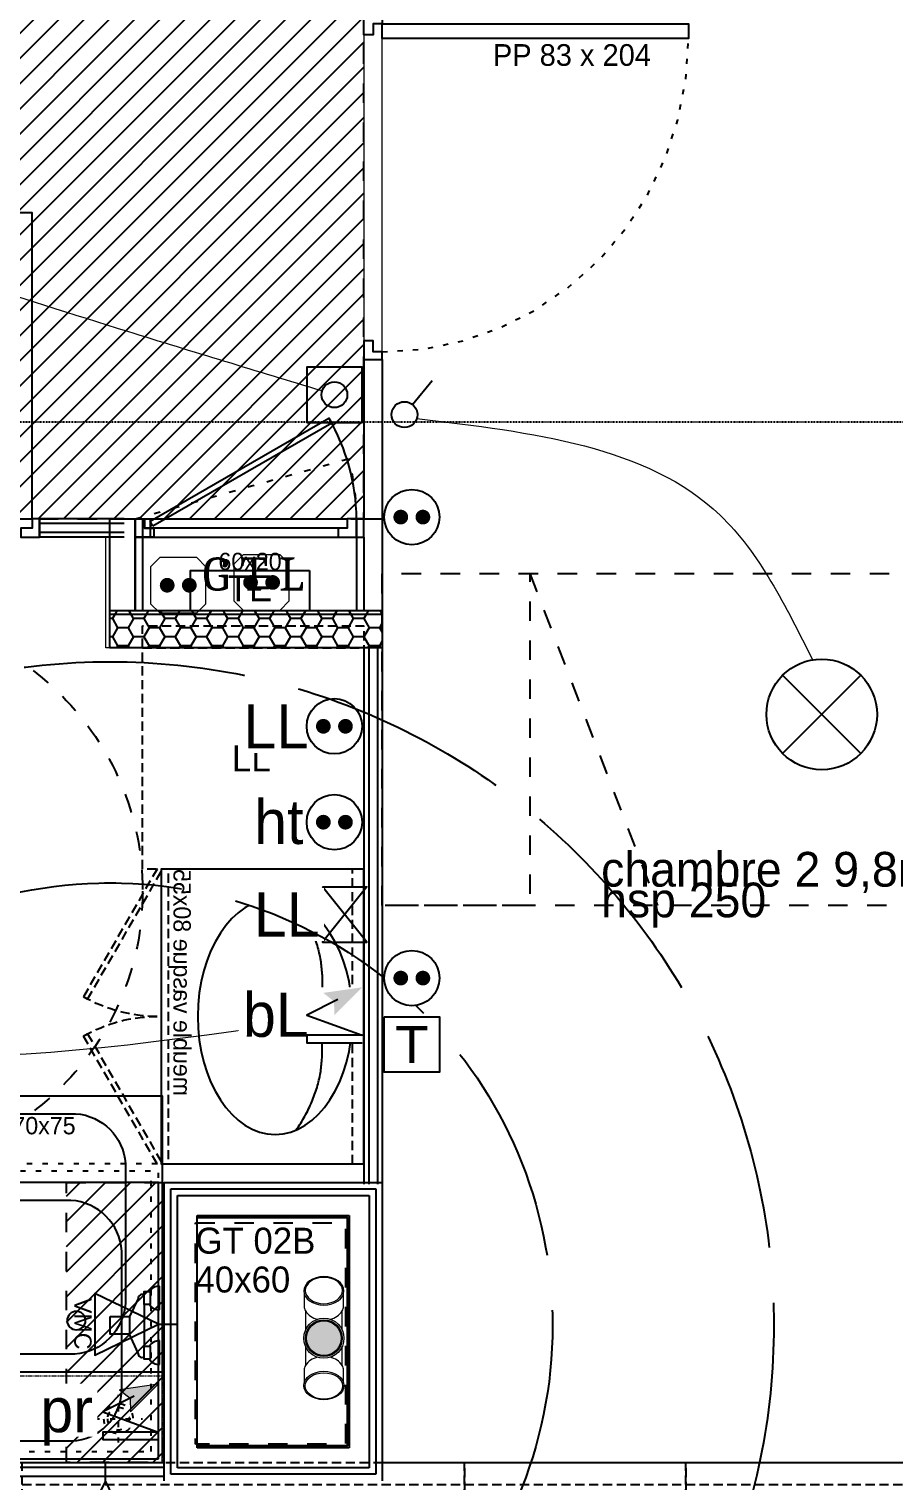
# Model space of a CAD drawing. Header units: centimetres. Extents: x -35664 to 50682, y -23001 to 23705.
# Drawn here: x 9438.7 to 9673.3, y 2974.1 to 3368 of the extents above; entities that cross this region are included whole.
import ezdxf
from ezdxf.enums import TextEntityAlignment as Align

# ---------------------------------------------------------------- set-up
doc = ezdxf.new("R2010")
doc.units = ezdxf.units.CM
for name, pattern in [('ACAD_ISO02W100', [15, 12, -3]), ('ISO-03', [1.5, 0.6, -0.9]), ('Style de ligne -1', [0.41664, 0.20828, -0.20836]), ('Style de ligne -11', [0.347222, 0.20828, -0.138942]), ('Style de ligne -13', [0.147638, 0.098425, -0.049213]), ('Style de ligne -18', [0.164042, 0.054681, -0.109361]), ('Style de ligne -19', [0.166667, 0.055556, -0.111111]), ('Style de ligne -5', [0.20828, 0.069425, -0.138855]), ('VW-01', [0.41656, 0.20828, -0.20828])]:
    doc.linetypes.add(name, pattern=pattern)
for name, color, linetype in [('B aménagement intérieur', 252, 'Continuous'), ('B BATI-équipement-sanitaires', 252, 'Continuous'), ('B faience', 252, 'Style de ligne -11'), ('B Faux plafonds', 9, 'Continuous'), ('B Faux plafonds_Hatch', 9, 'Continuous'), ('B GÈnÈral_Hatch', 252, 'Continuous'), ('B Général', 252, 'Continuous'), ('C ANNOTATIONS-axes horizontaux', 252, 'Style de ligne -1'), ('C ANNOTATIONS-PMR', 252, 'Style de ligne -5'), ('C ANNOTATIONS-prestations', 252, 'Continuous'), ('C ANNOTATIONS-texte', 252, 'Continuous'), ('C ANNOTATIONS-textes-numérotation gaine', 252, 'ISO-03'), ('D SURFACES-shab', 252, 'Continuous'), ('F REMPLISSAGE-TE', 252, 'Continuous'), ('F REMPLISSAGE-TE_Hatch', 252, 'Continuous'), ('F REMPLISSAGE-vert clair', 252, 'Continuous'), ('F REMPLISSAGE-vert foncé', 252, 'Continuous'), ('prlm-EAU-CHU', 42, 'Continuous'), ('prlm-EAU-EF', 161, 'Continuous'), ('prlm-EAU-EUEV', 25, 'Continuous'), ('prlm-GT', 242, 'Continuous'), ('prlm-MOD', 64, 'Continuous'), ('prlm-MOD-EL', 190, 'Continuous')]:
    doc.layers.add(name, color=color, linetype=linetype)
doc.layers.add('prlm-ELEC-CFA', color=1, linetype='Continuous', lineweight=25)
doc.layers.add('prlm-ELEC-CFO', color=1, linetype='Continuous', lineweight=25)
doc.layers.add('prlm-ZEROPLOT', color=254, linetype='Continuous', plot=False)
doc.styles.add('Eurostile', font='Eurosti.TTF')
doc.styles.add('Eurostile (italic)', font='Eurostib.TTF')
doc.styles.add('prlm-elec-cfo', font='comic.ttf', dxfattribs={"height": 12})
doc.styles.add('prlm-mod', font='cambriaz.ttf', dxfattribs={"height": 18})
doc.styles.get("Standard").update_dxf_attribs({"font": 'isocp.shx', "height": 15})
pattern_1 = [(45, (0, 0.2205), (-3.52778, 3.30729), [])]
pattern_2 = [(180, (107.5736, 81.019), (-4.261364, -2.4603), [2.84091, -5.68182]), (300, (107.5736, 81.019), (4.261364, -2.4603), [2.84091, -5.68182]), (240, (104.7327, 76.0983), (-1e-08, -4.9206), [2.84091, -5.68182])]

# ---------------------------------------------------------------- blocks, each defined once
blk = doc.blocks.new('B 90.PP 80')
at = {"layer": 'B Général', "flags": 128}
blk.add_lwpolyline([(-43, 2.5), (-43, 85.5), (-39, 85.5), (-39, 2.5)], close=True, dxfattribs=at)
at = {"layer": 'B Général', "linetype": 'Style de ligne -18', "ltscale": 25.4, "flags": 128}
blk.add_lwpolyline([(46, 2.5), (45.27, 13.33), (43.1, 23.98), (39.53, 34.26), (34.61, 44), (28.44, 53.03), (21.1, 61.19), (12.74, 68.35), (3.5, 74.38), (-6.47, 79.18), (-17, 82.67), (-27.91, 84.79), (-39, 85.5)], dxfattribs=at)
at = {"layer": 'B Général', "linetype": 'Continuous', "flags": 128}
for points in [[(-45, 2.5), (-43, 2.5), (-43, 0), (-40, 0), (-40, -2.5), (-45, -2.5)], [(48, 2.5), (46, 2.5), (46, 0), (43, 0), (43, -2.5), (48, -2.5), (48, -2.5), (48, -2.5), (48, 1.79), (48, 1.79)]]:
    blk.add_lwpolyline(points, close=True, dxfattribs=at)
at = {"layer": 'C ANNOTATIONS-prestations', "insert": (-37.5, 32.5), "char_height": 5.8825, "attachment_point": 1, "rotation": 90, "line_spacing_factor": 0.894142, "style": 'Eurostile'}
blk.add_mtext('PP 83 x 204', dxfattribs=at)
blk = doc.blocks.new('B 90.Lave Linge')
at = {"layer": 'B Général', "linetype": 'Style de ligne -13', "ltscale": 25.4, "flags": 128}
blk.add_lwpolyline([(-29.47, 30), (-29.47, 36), (30.53, 36), (30.53, 30)], dxfattribs=at)
blk.add_lwpolyline([(-29.47, 30), (30.53, 30), (30.53, -30), (-29.47, -30)], close=True, dxfattribs=at)
at = {"layer": 'B Général', "insert": (0, 0), "char_height": 7.059, "attachment_point": 5, "line_spacing_factor": 0.894142, "style": 'Eurostile'}
blk.add_mtext('LL', dxfattribs=at)
blk = doc.blocks.new('B 90.Rond 150_PMR')
at = {"layer": 'B Général', "linetype": 'VW-01', "ltscale": 25.4}
blk.add_circle((0, 0), 75, dxfattribs=at)
at = {"layer": 'B Général', "insert": (-61.5, 0), "char_height": 7.059, "attachment_point": 5, "rotation": 90, "line_spacing_factor": 0.894142, "style": 'Eurostile (italic)'}
blk.add_mtext('Ø 150 PMR', dxfattribs=at)
blk = doc.blocks.new('B 90.Cuisson')
at = {"layer": 'B Général', "linetype": 'Style de ligne -13', "ltscale": 25.4, "flags": 128}
blk.add_lwpolyline([(-30, 30), (-30, 36), (30, 36), (30, 30)], dxfattribs=at)
blk.add_lwpolyline([(-30, 30), (30, 30), (30, -30), (-30, -30)], close=True, dxfattribs=at)
at = {"layer": 'B Général', "insert": (0, 0), "char_height": 7.06, "attachment_point": 5, "line_spacing_factor": 0.894142, "style": 'Eurostile'}
blk.add_mtext('C', dxfattribs=at)
blk = doc.blocks.new('B 90.Lave Vaisselle')
at = {"layer": 'B Général', "linetype": 'Style de ligne -13', "ltscale": 25.4, "flags": 128}
blk.add_lwpolyline([(-30, 30), (-30, 36), (30, 36), (30, 30)], dxfattribs=at)
blk.add_lwpolyline([(-30, 30), (30, 30), (30, -30), (-30, -30)], close=True, dxfattribs=at)
at = {"layer": 'B Général', "insert": (0, 0), "char_height": 7.059, "attachment_point": 5, "line_spacing_factor": 0.894142, "style": 'Eurostile'}
blk.add_mtext('LV', dxfattribs=at)
blk = doc.blocks.new('B 90.Evier 120.60 T3 et +')
at = {"layer": 'B Général', "linetype": 'Style de ligne -13', "ltscale": 25.4}
for p, q in [((-55.5, -2.5), (55.5, -2.5)), ((-57.5, -55.5), (-57.5, -4.5)), ((2, -7.53), (51.79, -7.53)), ((57.5, -4.5), (57.5, -55.5)), ((0, -50.5), (0, -9.53)), ((18.98, -10), (18.98, -10)), ((53.79, -9.53), (53.79, -50.5)), ((-52.12, -15), (-7.88, -15)), ((-52.5, -20), (-7.5, -20)), ((-52.5, -25), (-7.5, -25)), ((-52.5, -30), (-7.5, -30)), ((-52.5, -35), (-7.5, -35)), ((-52.5, -40), (-7.5, -40)), ((-52.12, -45), (-7.88, -45)), ((25.65, -43.33), (25.65, -43.33)), ((9.17, -50), (9.17, -50)), ((51.79, -52.5), (2, -52.5)), ((55.5, -57.5), (-55.5, -57.5))]:
    blk.add_line(p, q, dxfattribs=at)
at = {"layer": 'B Général', "linetype": 'Style de ligne -13', "ltscale": 25.4, "flags": 128}
blk.add_lwpolyline([(-60, 0), (-60, 6), (60, 6), (60, 0)], dxfattribs=at)
blk.add_lwpolyline([(-60, 0), (60, 0), (60, -60), (-60, -60)], close=True, dxfattribs=at)
for points in [[(25.65, -12), (25.65, -48, -0.414212), (23.65, -50), (4.5, -50, -0.198914), (3.09, -49.41, -0.198914), (2.5, -48), (2.5, -12, -0.414214), (4.5, -10)], [(25.65, -12, 0.414212), (23.65, -10), (4.45, -10)], [(28.15, -12), (28.15, -48, 0.414212), (30.15, -50), (49.29, -50, 0.198914), (50.71, -49.41, 0.198914), (51.29, -48), (51.29, -12, 0.414214), (49.29, -10)], [(28.15, -12, -0.414212), (30.15, -10), (49.34, -10)]]:
    blk.add_lwpolyline(points, format="xyb", dxfattribs=at)
at = {"layer": 'B Général', "linetype": 'Style de ligne -13', "ltscale": 25.4}
for centre, start, end in [((-55.5, -4.5), 90, 180), ((55.5, -4.5), 0, 90), ((2, -9.53), 90, 180), ((51.79, -9.53), 0, 90), ((2, -50.5), 180, 270), ((51.79, -50.5), 270, 0), ((-55.5, -55.5), 180, 270), ((55.5, -55.5), 270, 0)]:
    blk.add_arc(centre, 2, start, end, dxfattribs=at)
for centre in [(18.15, -17), (35.65, -17)]:
    blk.add_ellipse(centre, major_axis=(3.54, 0), ratio=1, dxfattribs=at)
blk = doc.blocks.new('B 90.Groupe-4-1')
at = {"layer": 'B Général', "linetype": 'Continuous'}
for centre, major_axis, ratio in [((0, -24.07), (32, 0), 0.65625), ((0, -6.97), (1.5, 0), 1), ((0, -17.15), (2.5, 0), 1)]:
    blk.add_ellipse(centre, major_axis=major_axis, ratio=ratio, dxfattribs=at)
for points in [[(-30.82, -18.37), (-20.7, -11.37), (-9.74, -11.32), (-4.71, -11.3), (0, -11.3)], [(30.82, -18.37), (20.7, -11.37), (9.74, -11.32), (4.71, -11.3), (0, -11.3)]]:
    blk.add_open_spline(points, degree=2, knots=[0, 0, 0, 1, 1, 2, 2, 2], dxfattribs=at)
blk.add_open_spline([(-30.45, -17.59), (-30.5, -17.61), (-30.55, -17.64)], degree=2, dxfattribs=at)
blk = doc.blocks.new('B 90.meuble vasque 80x60')
at = {"layer": 'B BATI-équipement-sanitaires', "linetype": 'Style de ligne -13', "ltscale": 25.4, "flags": 128}
for points in [[(-40, -3.07), (40, -3.07), (40, -53.07), (-40, -53.07)], [(-40, -56.07), (-5.36, -76.07), (-4.71, -74.94), (-39.35, -54.94)], [(40, -56.07), (5.36, -76.07), (4.71, -74.94), (39.35, -54.94)]]:
    blk.add_lwpolyline(points, close=True, dxfattribs=at)
at = {"layer": 'B BATI-équipement-sanitaires', "linetype": 'Style de ligne -13', "ltscale": 25.4}
for centre, start, end in [((-40, -56.07), 330, 0), ((40, -56.07), 180, 210)]:
    blk.add_arc(centre, 40, start, end, dxfattribs=at)
at = {"layer": 'B Général', "flags": 128}
blk.add_lwpolyline([(-40, 0), (40, 0), (40, -55), (-40, -55)], close=True, dxfattribs=at)
at = {"layer": 'B Général'}
blk.add_blockref('B 90.Groupe-4-1', (0, 0), dxfattribs=at)
at = {"layer": 'C ANNOTATIONS-prestations', "insert": (40, -53.07), "char_height": 4.706, "width": 80, "attachment_point": 9, "line_spacing_factor": 0.894142, "style": 'Eurostile'}
blk.add_mtext('meuble vasque 80x55', dxfattribs=at)
blk = doc.blocks.new('B 90.Groupe-17-1')
at = {"layer": 'B Général', "linetype": 'Style de ligne -19', "ltscale": 25.4}
for p, q in [((-29.11, -35.61), (-29.11, -22.61)), ((-22.61, -29.11), (-35.61, -29.11))]:
    blk.add_line(p, q, dxfattribs=at)
at = {"layer": 'B Général', "linetype": 'Style de ligne -19', "ltscale": 25.4, "flags": 128}
for points in [[(-40, -40), (-40, 40), (40, 40), (40, -40)], [(-38, -38), (-38, 38), (38, 38), (38, -38)]]:
    blk.add_lwpolyline(points, close=True, dxfattribs=at)
at = {"layer": 'B Général', "linetype": 'Style de ligne -19', "ltscale": 25.4}
for radius in [4, 3]:
    blk.add_circle((-29.11, -29.11), radius, dxfattribs=at)
blk = doc.blocks.new('B 90.Douche pointillée')
at = {"layer": 'B Général'}
blk.add_blockref('B 90.Groupe-17-1', (0, 0), dxfattribs=at)
blk = doc.blocks.new('B 90.Baignoire 75_170')
at = {"layer": 'B faience', "lineweight": 18, "flags": 128}
blk.add_lwpolyline([(-85, 38.5), (-85, -37.5), (86, -37.5)], dxfattribs=at)
at = {"layer": 'B Général', "linetype": 'Continuous', "flags": 128}
blk.add_lwpolyline([(-84, -36.5), (-84, 38.5), (86, 38.5), (86, -36.5)], close=True, dxfattribs=at)
blk.add_lwpolyline([(-74, -17.85), (-74, 19.85, -0.379059), (-60.25, 33.6), (62.5, 33.6, -0.377778), (76, 20.1), (76, -17.85, -0.374545), (62.25, -31.6), (-60.5, -31.6, -0.392593), (-74, -18.1)], format="xyb", close=True, dxfattribs=at)
at = {"layer": 'B Général', "linetype": 'Continuous'}
blk.add_circle((-61.7, 1), 2.5, dxfattribs=at)
at = {"layer": 'B Général'}
blk.add_blockref('B 90.Douche pointillée', (-44, 3.5), dxfattribs=at)
at = {"layer": 'C ANNOTATIONS-prestations', "insert": (62.5, 26.61), "char_height": 4.706, "width": 80, "attachment_point": 9, "line_spacing_factor": 0.894142, "style": 'Eurostile'}
blk.add_mtext('Baignoire 170x75', dxfattribs=at)
blk = doc.blocks.new('B 90.Lit 90.190')
at = {"layer": 'B Général', "linetype": 'VW-01', "ltscale": 25.4}
blk.add_line((45, 54.99), (-45, 20.35), dxfattribs=at)
at = {"layer": 'B Général', "linetype": 'VW-01', "ltscale": 25.4, "flags": 128}
for points in [[(-45, 95), (45, 95), (45, -95), (-45, -95)], [(-45, 95), (45, 95), (45, 54.99), (-45, 54.99)]]:
    blk.add_lwpolyline(points, close=True, dxfattribs=at)
blk = doc.blocks.new('B 90.VMC')
at = {"layer": 'B Général', "linetype": 'Style de ligne -1', "ltscale": 25.4}
blk.add_line((0, 10.77), (0, 17), dxfattribs=at)
at = {"layer": 'B Général', "linetype": 'Continuous', "flags": 128}
blk.add_lwpolyline([(0, 10.77), (-8.34, -6.52), (8.34, -6.52)], close=True, dxfattribs=at)
at = {"layer": 'C ANNOTATIONS-prestations', "insert": (-7.15, -7.39), "char_height": 4.706, "attachment_point": 1, "line_spacing_factor": 0.894142, "style": 'Eurostile'}
blk.add_mtext('VMC', dxfattribs=at)
blk = doc.blocks.new('B 90.Groupe-5-1')
at = {"layer": 'B Général', "flags": 128}
for points in [[(-31.46, -5.77), (-31.46, -0.77), (-28.96, -0.77), (-28.96, -3.27), (-26.46, -3.27), (-26.46, -5.77)], [(26.04, -0.77), (26.04, -3.27), (-28.96, -3.27), (-28.96, -0.77)], [(28.54, -5.77), (28.54, -0.77), (26.04, -0.77), (26.04, -3.27), (23.54, -3.27), (23.54, -5.77)]]:
    blk.add_lwpolyline(points, close=True, dxfattribs=at)
blk = doc.blocks.new('B 90.TE')
at = {"layer": 'B Général', "linetype": 'Style de ligne -5', "ltscale": 25.4}
blk.add_line((-31.46, -0.77), (26.39, 15.56), dxfattribs=at)
at = {"layer": 'B Général', "flags": 128}
for points in [[(28.54, -5.77), (28.54, -25.77), (-31.46, -25.77), (-31.46, -5.77)], [(15.79, -14.77), (15.79, -25.77), (-16.46, -25.77), (-16.46, -14.77)]]:
    blk.add_lwpolyline(points, close=True, dxfattribs=at)
at = {"layer": 'B Général', "linetype": 'Style de ligne -5', "ltscale": 25.4}
blk.add_arc((-34.54, -0.77), 63.08, 359.9968, 14.9984, dxfattribs=at)
at = {"layer": 'B Général'}
blk.add_blockref('B 90.Groupe-5-1', (0, 0), dxfattribs=at)
at = {"layer": 'B Général', "insert": (-0.34, -16.07), "char_height": 7.059, "width": 32.25, "attachment_point": 2, "line_spacing_factor": 0.894142, "style": 'Eurostile'}
blk.add_mtext('TE ', dxfattribs=at)
at = {"layer": 'C ANNOTATIONS-prestations', "insert": (-0.34, -14.77), "char_height": 4.706, "width": 32.25, "attachment_point": 8, "line_spacing_factor": 0.894142, "style": 'Eurostile'}
blk.add_mtext('60x20', dxfattribs=at)
blk = doc.blocks.new('B 90.T3 BS 101 (2D)')
at = {"layer": 'B Faux plafonds_Hatch', "linetype": 'Continuous'}
h = blk.add_hatch(dxfattribs=at)
h.set_pattern_fill('F_P__SOFFITE', color=256, style=0, pattern_type=2)
h.set_pattern_definition(pattern_1)
h.paths.add_polyline_path([(-284.63, -240.29), (-126.62, -240.29), (-126.51, -150.29), (-194.52, -150.29), (-194.63, 110.71), (-33.94, 110.71), (36.06, 110.71), (36.06, 246.96), (-73.33, 247.01), (-73.33, 397.01), (-213.33, 396.96), (-213.33, 246.96), (-284.63, 246.96)])
at = {"layer": 'B GÈnÈral_Hatch', "linetype": 'Continuous'}
h = blk.add_hatch(dxfattribs=at)
h.set_pattern_fill('PSE', color=256, angle=180, style=0, pattern_type=2)
h.set_pattern_definition(pattern_2)
h.paths.add_polyline_path([(41.06, 85.71), (41.06, 75.71), (-32.94, 75.71), (-32.94, 85.71)])
h = blk.add_hatch(dxfattribs=at)
h.set_pattern_fill('F_P__SOFFITE', color=256, style=0, pattern_type=2)
h.set_pattern_definition(pattern_1)
h.paths.add_polyline_path([(-44.63, -69.29), (-18.63, -69.29), (-18.63, -145.29), (-44.63, -145.29)])
at = {"layer": 'F REMPLISSAGE-TE_Hatch', "linetype": 'Continuous'}
h = blk.add_hatch(dxfattribs=at)
h.set_pattern_fill('PSE', color=256, angle=180, style=0, pattern_type=2)
h.set_pattern_definition(pattern_2)
h.paths.add_polyline_path([(41.06, 84.71), (41.06, 85.71), (-32.94, 85.71), (-32.94, 84.71)])
h = blk.add_hatch(dxfattribs=at)
h.set_pattern_fill('PSE', color=256, angle=180, style=0, pattern_type=2)
h.set_pattern_definition(pattern_2)
h.paths.add_polyline_path([(41.06, 75.71), (41.06, 84.71), (-32.94, 84.71), (-32.94, 75.71)])
at = {"layer": 'B Faux plafonds', "linetype": 'VW-01', "ltscale": 25.4, "flags": 128}
blk.add_lwpolyline([(-284.63, -240.29), (-126.62, -240.29), (-126.51, -150.29), (-194.52, -150.29), (-194.63, 110.71), (-33.94, 110.71), (36.06, 110.71), (36.06, 246.96), (-73.33, 247.01), (-73.33, 397.01), (-213.33, 396.96), (-213.33, 246.96), (-284.63, 246.96)], close=True, dxfattribs=at)
at = {"layer": 'B Général', "linetype": 'Continuous'}
for p, q in [((36.06, 153.96), (36.06, 110.71)), ((36.06, 153.96), (36.06, 110.71)), ((36.06, 153.96), (41.06, 153.96)), ((41.06, 153.96), (41.06, 110.71)), ((41.06, 153.96), (41.06, 110.71)), ((-51.95, 110.71), (-51.95, 105.71)), ((-28.94, 110.71), (-51.95, 110.71)), ((-32.94, 110.71), (-32.94, 85.71)), ((-32.94, 110.71), (-25.94, 110.71)), ((-25.94, 110.71), (-25.94, 85.71)), ((34.06, 110.71), (34.06, 85.71)), ((34.06, 110.71), (41.06, 110.71)), ((41.06, 110.71), (41.06, 85.71)), ((-28.94, 105.71), (-51.95, 105.71)), ((-32.94, 85.71), (-32.94, 75.71)), ((41.06, 85.71), (-32.94, 85.71)), ((41.06, 85.71), (41.06, 75.71)), ((41.06, 75.71), (-32.94, 75.71)), ((36.06, 75.71), (36.06, -69.79)), ((41.06, 75.71), (41.06, -69.79)), ((-18.13, -150.29), (-18.13, -69.29)), ((-18.13, -69.29), (41.06, -69.29)), ((41.06, -69.29), (41.06, -150.29)), ((-9.13, -141.29), (-9.13, -78.29)), ((-9.13, -78.29), (32.06, -78.29)), ((32.06, -78.29), (32.06, -141.29)), ((32.06, -141.29), (-9.13, -141.29)), ((-189.63, -145.29), (-18.13, -145.29)), ((41.06, -145.29), (291.06, -145.29)), ((41.06, -145.29), (291.06, -145.29))]:
    blk.add_line(p, q, dxfattribs=at)
at = {"layer": 'B Général', "linetype": 'VW-01', "ltscale": 25.4, "flags": 128}
blk.add_lwpolyline([(-44.63, -69.29), (-18.63, -69.29), (-18.63, -145.29), (-44.63, -145.29)], close=True, dxfattribs=at)
at = {"layer": 'D SURFACES-shab', "lineweight": 18, "flags": 128}
for points in [[(-284.63, 110.71), (-284.63, 246.96), (36.06, 246.96), (36.06, 110.71), (-33.94, 110.71), (-33.94, 110.71)], [(41.06, 246.96), (291.06, 246.96), (291.06, -145.29), (41.06, -145.29)], [(-33.94, 75.71), (-33.94, 105.71), (-189.63, 105.71), (-189.63, -145.29), (-18.63, -145.29), (-18.63, -69.29), (36.06, -69.29), (36.06, 75.71)]]:
    blk.add_lwpolyline(points, close=True, dxfattribs=at)
at = {"layer": 'F REMPLISSAGE-TE', "linetype": 'Continuous'}
blk.add_line((41.06, 84.71), (-32.94, 84.71), dxfattribs=at)
at = {"layer": 'F REMPLISSAGE-vert clair'}
for p, q in [((-28.94, 109.41), (-51.95, 109.41)), ((-28.94, 107.01), (-51.95, 107.01)), ((37.36, 75.71), (37.36, -69.79)), ((39.76, 75.71), (39.76, -69.79)), ((-16.33, -148.49), (-16.33, -71.09)), ((-16.33, -71.09), (39.26, -71.09)), ((-14.53, -146.69), (-14.53, -72.89)), ((-14.53, -72.89), (37.46, -72.89)), ((37.46, -72.89), (37.46, -146.69)), ((39.26, -71.09), (39.26, -148.49)), ((-193.33, -148.99), (-18.13, -148.99)), ((-190.93, -146.59), (-18.13, -146.59)), ((39.26, -148.49), (-16.33, -148.49)), ((37.46, -146.69), (-14.53, -146.69))]:
    blk.add_line(p, q, dxfattribs=at)
at = {"layer": 'F REMPLISSAGE-vert clair', "linetype": 'Continuous'}
for p, q in [((-9.13, -141.29), (-9.13, -78.29)), ((-9.13, -78.29), (32.06, -78.29)), ((32.06, -78.29), (32.06, -141.29)), ((32.06, -141.29), (-9.13, -141.29))]:
    blk.add_line(p, q, dxfattribs=at)
at = {"layer": 'F REMPLISSAGE-vert foncé', "linetype": 'Continuous'}
for p, q in [((-28.94, 110.71), (-51.95, 110.71)), ((-28.94, 105.71), (-51.95, 105.71)), ((36.06, 75.71), (36.06, -69.79)), ((41.06, 75.71), (41.06, -69.79)), ((-18.13, -150.29), (-18.13, -69.29)), ((-18.13, -69.29), (41.06, -69.29)), ((41.06, -69.29), (41.06, -150.29)), ((-189.63, -145.29), (-18.13, -145.29))]:
    blk.add_line(p, q, dxfattribs=at)
at = {"layer": 'F REMPLISSAGE-vert foncé'}
for p, q in [((-28.94, 109.41), (-51.95, 109.41)), ((-28.94, 107.01), (-51.95, 107.01)), ((37.36, 75.71), (37.36, -69.79)), ((39.76, 75.71), (39.76, -69.79)), ((-16.33, -148.49), (-16.33, -71.09)), ((-16.33, -71.09), (39.26, -71.09)), ((39.26, -71.09), (39.26, -148.49)), ((-193.33, -148.99), (-18.13, -148.99)), ((-190.93, -146.59), (-18.13, -146.59)), ((39.26, -148.49), (-16.33, -148.49))]:
    blk.add_line(p, q, dxfattribs=at)
at = {"layer": 'B Général'}
for name, p, rotation in [('B 90.PP 80', (38.56, 201.96), 270), ('B 90.Lit 90.190', (136.06, 50.83), 90), ('B 90.VMC', (-30.4, -107.79), 270)]:
    blk.add_blockref(name, p, dxfattribs=dict(at, rotation=rotation))
at = {"layer": 'B Général', "xscale": -1}
for name, p, rotation in [('B 90.PP 80', (-96.95, 108.21), 359.9999999999088), ('B 90.meuble vasque 80x60', (36.06, -24.29), 270)]:
    blk.add_blockref(name, p, dxfattribs=dict(at, rotation=rotation))
at = {"layer": 'B Général'}
for name, p in [('B 90.TE', (5.52, 111.48)), ('B 90.Lave Linge', (5.53, 45.71)), ('B 90.Baignoire 75_170', (-104.63, -84.29)), ('B 90.Evier 120.60 T3 et +', (3.38, -151.29)), ('B 90.VMC', (-34.05, -161.06)), ('B 90.Lave Vaisselle', (93.38, -181.29)), ('B 90.Cuisson', (153.38, -181.29))]:
    blk.add_blockref(name, p, dxfattribs=at)
at = {"layer": 'B Général', "xscale": -1}
blk.add_blockref('B 90.Baignoire 75_170', (-103.63, -107.79), dxfattribs=at)
at = {"layer": 'C ANNOTATIONS-PMR', "ltscale": 25.4, "rotation": 270}
blk.add_blockref('B 90.Rond 150_PMR', (-98.94, 9.71), dxfattribs=at)
at = {"layer": 'C ANNOTATIONS-prestations', "insert": (100.4, 12.02), "char_height": 9.412, "width": 106.0944, "attachment_point": 1, "line_spacing_factor": 0.894142, "style": 'Eurostile'}
blk.add_mtext('hsp 250', dxfattribs=at)
at = {"layer": 'C ANNOTATIONS-texte', "insert": (100.4, 25.99), "char_height": 9.412, "width": 117.0478, "attachment_point": 1, "line_spacing_factor": 0.894142, "style": 'Eurostile'}
blk.add_mtext('chambre 2 9,8m{\\H0.6667x;\\S2^ ;}', dxfattribs=at)
blk = doc.blocks.new('B 90.Groupe-22-1')
at = {"layer": 'B Général', "linetype": 'VW-01', "ltscale": 25.4, "flags": 128}
blk.add_lwpolyline([(9483.8, 3044.14), (9524.48, 3044.14), (9524.48, 2984.14), (9483.8, 2984.14)], close=True, dxfattribs=at)
at = {"layer": 'C ANNOTATIONS-textes-numérotation gaine', "insert": (9483.8, 3042.84), "char_height": 7.059, "width": 40.6883, "attachment_point": 1, "line_spacing_factor": 0.894142, "style": 'Eurostile'}
blk.add_mtext('GT 02B\\P40x60', dxfattribs=at)
blk = doc.blocks.new('xi.LLrob')
at = {"layer": 'prlm-EAU-EF', "color": 0}
blk.add_lwpolyline([(-6, 7.5), (6, 7.5), (-6, -7.5), (6, -7.5)], close=True, dxfattribs=at)
blk = doc.blocks.new('xi.LL')
at = {"color": 0, "lineweight": 5}
blk.add_wipeout([(-7.5, -7.5), (7.5, -7.5), (7.5, 7.5), (-7.5, 7.5)], dxfattribs=at).dxf.layer = 'prlm-ELEC-CFO'
at = {"layer": 'prlm-ELEC-CFO', "color": 0, "linetype": 'ByBlock', "lineweight": 5, "const_width": 2}
for points in [[(-4, 0, 1), (-2, 0, 1)], [(2, 0, 1), (4, 0, 1)]]:
    blk.add_lwpolyline(points, format="xyb", close=True, dxfattribs=at)
at = {"layer": 'prlm-ELEC-CFO', "color": 0, "linetype": 'ByBlock', "lineweight": -2}
blk.add_circle((0, 0), 7.5, dxfattribs=at)
blk = doc.blocks.new('xi.PR')
at = {"layer": 'prlm-ELEC-CFO', "lineweight": 5}
blk.add_hatch(color=0, dxfattribs=at).paths.add_polyline_path([(-3, 6), (-0.1, 3.7), (0, 0), (7.5, 7.5)])
at = {"layer": 'prlm-ELEC-CFO', "color": 0}
blk.add_lwpolyline([(0.95, 4.23), (-7.5, 0), (7.5, -5.5), (-7.5, -5.5), (-7.5, -7.5), (7.5, -7.5)], dxfattribs=at)
at = {"layer": 'prlm-ELEC-CFO', "color": 0, "lineweight": 5, "flags": 128}
blk.add_lwpolyline([(-3, 6), (-0.1, 3.7), (0, 0), (7.5, 7.5)], close=True, dxfattribs=at)
blk = doc.blocks.new('xi.PCHT')
at = {"color": 0, "lineweight": 5}
blk.add_wipeout([(-7.5, -7.5), (7.5, -7.5), (7.5, 7.5), (-7.5, 7.5)], dxfattribs=at).dxf.layer = 'prlm-ELEC-CFO'
at = {"layer": 'prlm-ELEC-CFO', "color": 0, "linetype": 'ByBlock', "lineweight": 5, "const_width": 2}
for points in [[(-4, 0, 1), (-2, 0, 1)], [(2, 0, 1), (4, 0, 1)]]:
    blk.add_lwpolyline(points, format="xyb", close=True, dxfattribs=at)
at = {"layer": 'prlm-ELEC-CFO', "color": 0, "linetype": 'ByBlock', "lineweight": -2}
blk.add_circle((0, 0), 7.5, dxfattribs=at)
blk = doc.blocks.new('xi.BL')
at = {"color": 0, "lineweight": 5}
blk.add_wipeout([(-7.5, -7.5), (7.5, -7.5), (7.5, 7.5), (-7.5, 7.5)], dxfattribs=at).dxf.layer = 'prlm-ELEC-CFO'
at = {"layer": 'prlm-ELEC-CFO', "lineweight": 5}
blk.add_hatch(color=0, dxfattribs=at).paths.add_polyline_path([(-3, 6), (-0.1, 3.7), (0, 0), (7.5, 7.5)])
at = {"layer": 'prlm-ELEC-CFO', "color": 0}
blk.add_lwpolyline([(0.95, 4.23), (-7.5, 0), (7.5, -5.5), (-7.5, -5.5), (-7.5, -7.5), (7.5, -7.5)], dxfattribs=at)
blk = doc.blocks.new('xi.dchrob')
at = {"layer": 'prlm-MOD', "color": 161}
for p, q in [((8.16, -2.3), (8.16, 2.3)), ((13.38, 1.16), (13.38, -1.16))]:
    blk.add_line(p, q, dxfattribs=at)
for points in [[(0, 10.66), (0, 4.16)], [(4.19, -5.66), (4.19, 5.66)], [(5.77, 7.56), (8.16, 2.38)], [(5.77, -7.26), (8.16, -2.37)], [(0, -4.16), (0, -10.66)]]:
    blk.add_lwpolyline(points, dxfattribs=at)
for points in [[(2.5, 9.16), (4.19, 9.16), (4.19, 5.66), (2.5, 5.66)], [(13.38, -2.37), (8.16, -2.37), (8.16, 2.38), (13.38, 2.38)], [(2.5, -5.66), (4.19, -5.66), (4.19, -9.16), (2.5, -9.16)]]:
    blk.add_lwpolyline(points, close=True, dxfattribs=at)
for centre, radius, start, end in [((0, 7.41), 3.25, 32.579, 90), ((4.65, 7.56), 1.13, 0, 114.0743), ((0, 7.41), 3.25, 270, 327.421), ((0, -7.41), 3.25, 32.579, 90), ((4.65, -7.26), 1.13, 245.9257, 360), ((0, -7.41), 3.25, 270, 327.421)]:
    blk.add_arc(centre, radius, start, end, dxfattribs=at)
at = {"layer": 'prlm-ZEROPLOT', "color": 253, "linetype": 'ACAD_ISO02W100', "ltscale": 5}
for radius in [180, 120]:
    blk.add_circle((13.38, 0), radius, dxfattribs=at)
blk = doc.blocks.new('xi.PCGTL')
at = {"layer": 'prlm-ELEC-CFO', "color": 0, "lineweight": 0}
blk.add_lwpolyline([(-7.5, -5), (-5, -7.5), (5, -7.5), (7.5, -5), (7.5, 5), (5, 7.5), (-5, 7.5), (-7.5, 5)], close=True, dxfattribs=at)
at = {"layer": 'prlm-ELEC-CFO', "color": 0, "linetype": 'ByBlock', "lineweight": 5, "const_width": 2}
for points in [[(-4, 0, 1), (-2, 0, 1)], [(2, 0, 1), (4, 0, 1)]]:
    blk.add_lwpolyline(points, format="xyb", close=True, dxfattribs=at)
blk = doc.blocks.new('xi.BP')
at = {"layer": 'prlm-ELEC-CFO', "color": 0, "flags": 128}
blk.add_lwpolyline([(-7.5, -7.5), (7.5, -7.5), (7.5, 7.5), (-7.5, 7.5)], close=True, dxfattribs=at)
at = {"layer": 'prlm-ELEC-CFO', "color": 0}
blk.add_circle((0, 0), 3.5, dxfattribs=at)
blk = doc.blocks.new('xi.TEL')
at = {"layer": 'prlm-ELEC-CFA', "color": 0, "linetype": 'ByBlock', "lineweight": -2, "flags": 128}
blk.add_lwpolyline([(-7.5, 7.5), (7.5, 7.5), (7.5, -7.5), (-7.5, -7.5)], close=True, dxfattribs=at)
at = {"layer": 'prlm-ELEC-CFA', "color": 0, "linetype": 'ByBlock', "insert": (0, 0), "char_height": 10, "width": 11.36, "attachment_point": 5}
blk.add_mtext('{\\fVerdana|b0|i0|c0|p34;T}', dxfattribs=at)
blk = doc.blocks.new('xi.PC')
at = {"color": 0, "lineweight": 5}
blk.add_wipeout([(-7.5, -7.5), (7.5, -7.5), (7.5, 7.5), (-7.5, 7.5)], dxfattribs=at).dxf.layer = 'prlm-ELEC-CFO'
at = {"layer": 'prlm-ELEC-CFO', "color": 0, "linetype": 'ByBlock', "lineweight": 5, "const_width": 2}
for points in [[(-4, 0, 1), (-2, 0, 1)], [(2, 0, 1), (4, 0, 1)]]:
    blk.add_lwpolyline(points, format="xyb", close=True, dxfattribs=at)
at = {"layer": 'prlm-ELEC-CFO', "color": 0, "linetype": 'ByBlock', "lineweight": -2}
blk.add_circle((0, 0), 7.5, dxfattribs=at)
blk = doc.blocks.new('xi.SA')
at = {"layer": 'prlm-ELEC-CFO', "color": 0}
blk.add_lwpolyline([(0.2, -1.28), (5.5, 5.28)], dxfattribs=at)
blk.add_circle((-2, -4), 3.5, dxfattribs=at)
blk = doc.blocks.new('xi.PTCE')
at = {"layer": 'prlm-ELEC-CFO', "color": 0}
for points in [[(-10.61, 10.61), (10.61, -10.61)], [(10.61, 10.61), (-10.61, -10.61)]]:
    blk.add_lwpolyline(points, dxfattribs=at)
at = {"layer": 'prlm-ELEC-CFO', "color": 0, "linetype": 'ByBlock'}
blk.add_circle((0, 0), 15, dxfattribs=at)
blk = doc.blocks.new('xi.gtl')
at = {"layer": 'prlm-MOD-EL', "color": 0}
for points in [[(2.8, 22.99), (2.02, 24.35), (50.51, 52.34), (51.28, 50.98)], [(0, 25), (2.02, 25), (2.02, 20), (0, 20)], [(60, 25), (57.98, 25), (57.98, 20), (60, 20)], [(0, 20), (60, 20), (60, 0), (0, 0)]]:
    blk.add_lwpolyline(points, close=True, dxfattribs=at)
blk.add_arc((2.02, 24.35), 55.99, 0.6678, 30, dxfattribs=at)
at = {"layer": 'prlm-MOD-EL', "color": 0, "style": 'prlm-mod', "flags": 8}
blk.add_attdef('GTL', text='', height=9, dxfattribs=at).set_placement((30, 10), align=Align.MIDDLE_CENTER)
blk = doc.blocks.new('xi.cee2')
at = {"layer": 'prlm-EAU-CHU', "color": 0, "lineweight": 13}
for p, q in [((-8.66, 5.34), (-12.09, 5.34)), ((-2.17, 5), (-7.43, 5)), ((7.43, 5), (2.17, 5)), ((12.09, 5.34), (8.66, 5.34)), ((-12.09, -5.34), (-8.66, -5.34)), ((-7.43, -5), (-2.17, -5)), ((2.17, -5), (7.43, -5)), ((8.66, -5.34), (12.09, -5.34))]:
    blk.add_line(p, q, dxfattribs=at)
for radius in [5.45, 4.69]:
    blk.add_circle((0, 0), radius, dxfattribs=at)
for centre, radius, start, end in [((-8.8, 2.45), 2.89, 61.5716, 87.1026), ((-9.99, 0.84), 4.88, 9.9757, 58.4084), ((9.99, 0.84), 4.88, 121.5916, 170.0243), ((8.8, 2.45), 2.89, 92.8974, 118.4284), ((-9.99, -0.84), 4.88, 301.5916, 350.0243), ((9.99, -0.84), 4.88, 189.9757, 238.4084), ((-8.8, -2.45), 2.89, 272.8974, 298.4284), ((8.8, -2.45), 2.89, 241.5716, 267.1026)]:
    blk.add_arc(centre, radius, start, end, dxfattribs=at)
at = {"layer": 'prlm-EAU-CHU', "color": 0, "lineweight": 13, "extrusion": (0, 0, -1)}
for centre, major_axis, ratio in [((-12.84, 0), (0, -5.45), 0.707316), ((-12.94, 0), (0, -5.05), 0.706972)]:
    blk.add_ellipse(centre, major_axis=major_axis, ratio=ratio, dxfattribs=at)
at = {"layer": 'prlm-EAU-CHU', "color": 0, "lineweight": 13}
for centre, major_axis, ratio in [((12.84, 0), (0, -5.45), 0.707316), ((12.94, 0), (0, -5.05), 0.706972)]:
    blk.add_ellipse(centre, major_axis=major_axis, ratio=ratio, dxfattribs=at)
blk = doc.blocks.new('xi.eu')
at = {"layer": 'prlm-EAU-EUEV', "linetype": 'ByBlock', "lineweight": -2}
h = blk.add_hatch(color=0, dxfattribs=at)
edge = h.paths.add_edge_path()
edge.add_arc((0, 0), 5, 0, 360)
at = {"layer": 'prlm-EAU-EUEV', "color": 0, "linetype": 'ByBlock', "lineweight": 5}
blk.add_circle((0, 0), 5, dxfattribs=at)

msp = doc.modelspace()

# ---------------------------------------------------------------- linework, layer by layer
at = {"layer": 'C ANNOTATIONS-axes horizontaux'}
msp.add_line((12370.813, 3261.389), (2960.813, 3261.389), dxfattribs=at)
msp.add_line((12370.813, 3261.389), (2960.813, 3261.389), dxfattribs=at)
at = {"layer": 'prlm-ELEC-CFO', "lineweight": 13}
msp.add_spline([(9518.138, 3269.808), (9465.505, 3285.911), (9420.454, 3300.13)], degree=3, dxfattribs=at)
at = {"layer": 'prlm-GT'}
msp.add_lwpolyline([(9484.296, 3045.639), (9524.985, 3045.639), (9524.985, 2983.639), (9484.296, 2983.639)], close=True, dxfattribs=at)

# ---------------------------------------------------------------- block references
at = {"layer": 'B aménagement intérieur'}
msp.add_blockref('B 90.T3 BS 101 (2D)', (9493.423, 3124.43), dxfattribs=at)
at = {"layer": 'C ANNOTATIONS-textes-numérotation gaine'}
msp.add_blockref('B 90.Groupe-22-1', (0, 0), dxfattribs=at)
at = {"layer": 'prlm-EAU-CHU', "rotation": 270}
msp.add_blockref('xi.cee2', (9518.627, 3012.862), dxfattribs=at)
at = {"layer": 'prlm-EAU-EF'}
msp.add_blockref('xi.LLrob', (9524.303, 3127.818), dxfattribs=at)
at = {"layer": 'prlm-EAU-EUEV'}
msp.add_blockref('xi.eu', (9518.627, 3012.862), dxfattribs=at)
at = {"layer": 'prlm-ELEC-CFA'}
msp.add_blockref('xi.TEL', (9542.485, 3092.533), dxfattribs=at)
at = {"layer": 'prlm-ELEC-CFO'}
for name, p in [('xi.BP', (9521.485, 3268.784)), ('xi.SA', (9542.485, 3267.391)), ('xi.PCGTL', (9479.136, 3217.113)), ('xi.PCGTL', (9501.742, 3217.867)), ('xi.PTCE', (9653.653, 3182.082))]:
    msp.add_blockref(name, p, dxfattribs=at)
at = {"layer": 'prlm-MOD-EL'}
msp.add_blockref('xi.gtl', (9469.485, 3210.139), dxfattribs=at).add_auto_attribs({'GTL': 'G T L'})

# ---------------------------------------------------------------- next in the draw order: block references
at = {"layer": 'prlm-ELEC-CFO'}
msp.add_blockref('xi.PC', (9542.485, 3235.599), dxfattribs=at)

# ---------------------------------------------------------------- next in the draw order: texts
at = {"layer": 'prlm-EAU-EF', "lineweight": 20, "insert": (9508.557, 3127.818), "char_height": 12, "attachment_point": 5, "line_spacing_factor": 0.8, "style": 'prlm-elec-cfo', "bg_fill": 3, "box_fill_scale": 1.1, "bg_fill_color": 256, "bg_fill_transparency": 0}
msp.add_mtext('LL', dxfattribs=at)
at = {"layer": 'prlm-ELEC-CFO', "lineweight": 20, "char_height": 12, "attachment_point": 5, "line_spacing_factor": 0.8, "style": 'prlm-elec-cfo', "bg_fill": 3, "box_fill_scale": 1.1, "bg_fill_color": 256, "bg_fill_transparency": 0}
for s, insert in [('LL', (9505.738, 3178.848)), ('ht', (9506.408, 3152.837)), ('pr', (9448.862, 2991.562))]:
    msp.add_mtext(s, dxfattribs=dict(at, insert=insert))

# ---------------------------------------------------------------- next in the draw order: linework, layer by layer
at = {"layer": 'prlm-ELEC-CFO', "lineweight": 13}
msp.add_spline([(9543.82, 3262.329), (9626.085, 3236.128), (9651.164, 3196.874)], degree=3, dxfattribs=at)

# ---------------------------------------------------------------- next in the draw order: block references
at = {"layer": 'prlm-ELEC-CFO'}
for name, p in [('xi.LL', (9521.485, 3178.848)), ('xi.PCHT', (9521.485, 3152.837)), ('xi.PR', (9466.224, 2992.875))]:
    msp.add_blockref(name, p, dxfattribs=at)

# ---------------------------------------------------------------- next in the draw order: linework, layer by layer
at = {"layer": 'prlm-ELEC-CFO', "lineweight": 13}
msp.add_spline([(9338.202, 3214.573), (9343.06, 3118.337), (9523.598, 3100.52)], degree=3, dxfattribs=at)

# ---------------------------------------------------------------- next in the draw order: texts
at = {"layer": 'prlm-ELEC-CFO', "lineweight": 20, "insert": (9505.602, 3100.53), "char_height": 12, "attachment_point": 5, "line_spacing_factor": 0.8, "style": 'prlm-elec-cfo', "bg_fill": 3, "box_fill_scale": 1.1, "bg_fill_color": 256, "bg_fill_transparency": 0}
msp.add_mtext('bL', dxfattribs=at)

# ---------------------------------------------------------------- next in the draw order: block references
at = {"layer": 'prlm-ELEC-CFO'}
msp.add_blockref('xi.BL', (9521.485, 3100.53), dxfattribs=at)

# ---------------------------------------------------------------- next in the draw order: block references
at = {"layer": 'prlm-MOD', "rotation": 180}
msp.add_blockref('xi.dchrob', (9474.039, 3016.356), dxfattribs=at)

# ---------------------------------------------------------------- next in the draw order: block references
at = {"layer": 'prlm-ELEC-CFO'}
msp.add_blockref('xi.PC', (9542.485, 3110.549), dxfattribs=at)

doc.saveas('drawing.dxf')
